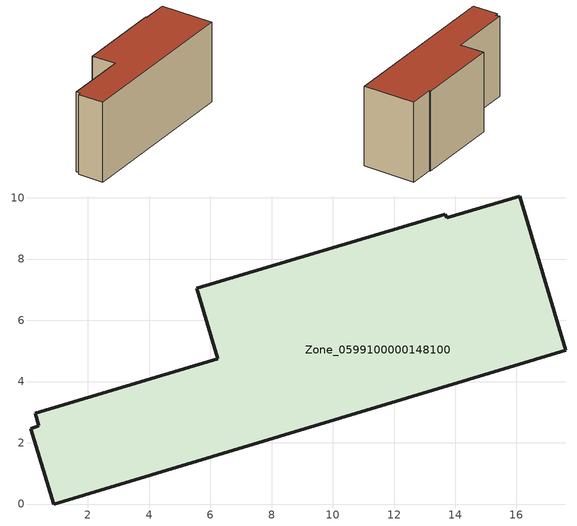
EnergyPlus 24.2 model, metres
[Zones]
Zone_0599100000148100
 floor ground (C_G): 0.4,2.55 0.28,2.96 6.25,4.74 5.56,7.04 13.68,9.46 13.72,9.34 16.11,10.06 17.61,5.02 0.88,0 0.13,2.46 z0
 wall outside (C_F): 17.61,5.02 16.11,10.06 13.72,9.34 13.68,9.46 5.56,7.04 6.25,4.74 0.28,2.96 0.4,2.55 0.13,2.46 0.88,0 17.61,5.02 z0:8.05
 roof outside (C_R): 0.28,2.96 0.4,2.55 0.13,2.46 0.88,0 17.61,5.02 16.11,10.06 13.72,9.34 13.68,9.46 5.56,7.04 6.25,4.74 z8.05
[BUILDING]
Pand.0599100000148100: North Axis=0; Terrain=City; Loads Convergence Tolerance Value=0.04; Temperature Convergence Tolerance Value=0.4; Solar Distribution=FullExterior; Maximum Number of Warmup Days=25; Minimum Number of Warmup Days=1
[Site:Location]
Rotterdam.The.Hague.AP_ZH_NLD Design_Conditions: Latitude=51.96; Longitude=4.45; Time Zone=1; Elevation=-4.5
[SITE:GROUNDTEMPERATURE:BUILDINGSURFACE]
18, 18, 18, 18, 18, 18, 18, 18, 18, 18, 18, 18
[MATERIAL] Thermal Absorptance=0.9; Solar Absorptance=0.7; Visible Absorptance=0.7
Name | Roughness | Thickness | Conductivity | Density | Specific Heat
G.TI.1975-1991 | MediumSmooth | 0.15 | 0.288461 | 540 | 1210
F.TI.1975-1991 | Rough | 0.3 | 0.230769 | 1920 | 840
R.TI.1975-1991 | MediumRough | 0.2 | 0.153846 | 1500 | 1000
[CONSTRUCTION]
C_G: G.TI.1975-1991
C_F: F.TI.1975-1991
C_R: R.TI.1975-1991
[ZONE]
Zone_0599100000148100: Type=1; Multiplier=1; Ceiling Height=Autocalculate; Volume=Autocalculate; Floor Area=autocalculate; Part of Total Floor Area=Yes
[ZONEINFILTRATION:DESIGNFLOWRATE]
Infil_Zone_0599100000148100: Zone or ZoneList or Space or SpaceList=Zone_0599100000148100; Schedule=AlwaysOn; Design Flow Rate Calculation Method=Flow/Area; Flow Rate per Floor Area=0.003; Constant Term Coefficient=1; Temperature Term Coefficient=0; Velocity Term Coefficient=0; Velocity Squared Term Coefficient=0
[HVACTEMPLATE:ZONE:IDEALLOADSAIRSYSTEM]
Zone_0599100000148100: Maximum Heating Supply Air Temperature=50; Minimum Cooling Supply Air Temperature=13; Maximum Heating Supply Air Humidity Ratio=0.0156; Minimum Cooling Supply Air Humidity Ratio=0.0077; Heating Limit=NoLimit; Cooling Limit=NoLimit; Dehumidification Control Type=ConstantSensibleHeatRatio; Cooling Sensible Heat Ratio=0.7; Dehumidification Setpoint=60; Humidification Control Type=None; Humidification Setpoint=30; Outdoor Air Method=None; Outdoor Air Flow Rate per Person=0.00944; Outdoor Air Flow Rate per Zone Floor Area=0; Outdoor Air Flow Rate per Zone=0; Demand Controlled Ventilation Type=None; Outdoor Air Economizer Type=NoEconomizer; Heat Recovery Type=None; Sensible Heat Recovery Effectiveness=0.7; Latent Heat Recovery Effectiveness=0.65
[ZONECONTROL:THERMOSTAT]
ThermostatControl_Zone_0599100000148100: Zone or ZoneList=Zone_0599100000148100; Control Type Schedule=DualSetpointControlType; Control 1=Thermostat_Zone_0599100000148100; Temperature Difference Between Cutout And Setpoint=0
[THERMOSTATSETPOINT:DUALSETPOINT]
Thermostat_Zone_0599100000148100: Heating Setpoint Temperature Schedule=HeatingSetpoint_Zone_0599100000148100; Cooling Setpoint Temperature Schedule=CoolingSetpoint_Zone_0599100000148100
[SCHEDULE:COMPACT]
HeatingSetpoint_Zone_0599100000148100: Through: 12/31, For: AllDays, Until: 24:00, 21
CoolingSetpoint_Zone_0599100000148100: Through: 12/31, For: AllDays, Until: 24:00, 24
DualSetpointControlType: Through: 12/31, For: AllDays, Until: 24:00, 4
AlwaysOn: Through: 12/31, For: AllDays, Until: 24:00, 1
